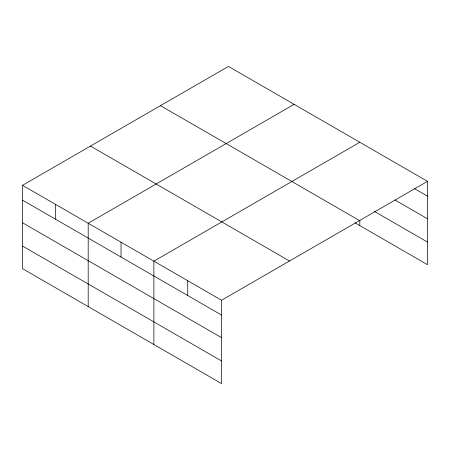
<?xml version="1.0" encoding="UTF-8"?>
<svg xmlns="http://www.w3.org/2000/svg" width="450" height="450" viewBox="0 0 450 450"><rect width="100%" height="100%" fill="white"/><g stroke="black" fill="none" stroke-linecap="round" stroke-linejoin="round"><path stroke-width="0.67" d="M427.5 181.339L228.448 66.414L22.5 185.316L22.5 268.661L221.552 383.586L221.552 300.24L427.5 181.339L427.5 264.684L354.954 222.801M294.131 104.338L88.189 223.239L88.189 306.585M359.82 142.262L153.877 261.169L153.877 344.509M414.208 188.482L427.5 196.161M394.869 199.935L427.5 218.773M374.327 211.371L427.5 242.072M160.481 105.654L359.539 220.579M90.461 146.081L289.519 261M22.5 185.316L221.552 300.24M22.5 200.138L221.552 315.062M22.5 222.75L221.552 337.674M22.5 246.049L221.552 360.973M359.82 220.129L359.82 225.607M187.718 280.704L187.718 295.526M121.033 242.207L121.033 257.029M55.344 204.278L55.344 219.099"/></g></svg>
